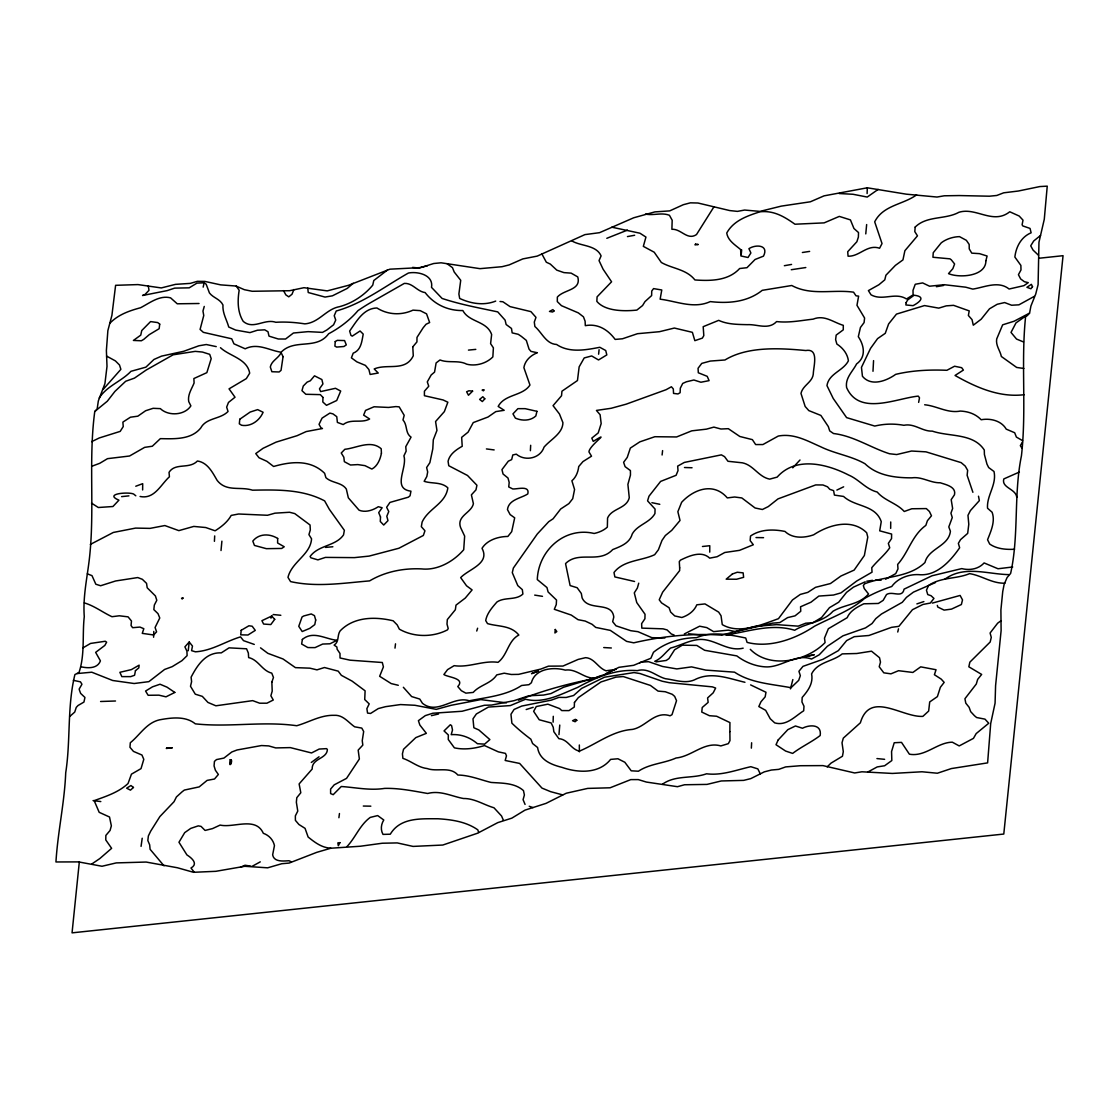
<?xml version="1.0" encoding="UTF-8"?>
<svg xmlns="http://www.w3.org/2000/svg" width="1119" height="1119" viewBox="0 0 1119 1119"><rect width="100%" height="100%" fill="white"/><g stroke="black" fill="none" stroke-linecap="round" stroke-linejoin="round"><path stroke-width="1.5" d="M427.36 265.832L419.625 267.651L389.93 269.175L348.513 285.303L327.238 290.884L303.976 287.695L289.625 290.716L252.195 291.276L244.32 289.681L235.969 286.03L220.681 284.869L204.875 281.415L197.336 281.331L190.3 283.387L175.487 284.366L161.276 287.933L137.973 284.59L115.607 285.317L111.914 315.348L107.872 330.609L106.389 350.485L107.004 366.403L104.92 383.649L98.332 400.938L97.157 408.981L94.751 411.596C88.429 458.804 94.611 507.299 89.786 554.968C87.758 575.516 82.68 595.728 84.275 616.625C82.149 635.186 85.086 654.657 78.973 672.561L74.917 674.547C67.028 706.662 70.777 740.177 65.713 772.795C64.51 802.827 57.768 831.949 55.95 861.966L78.47 861.896L102.011 866.26L116.264 862.903L146.127 862.05L177.473 867.771L193.531 872.302L215.855 871.309L244.767 866.288L267.651 867.826L281.75 863.728L289.108 863.071L316.733 852.356L330.818 848.23L360.416 846.23L382.278 843.236L397.231 842.915L413.051 846.412L442.788 845.041L477.659 833.179L497.801 822.619L511.817 818.157L525.021 810.114L546.03 803.372L566.256 793.231L587.699 788.405L610.107 787.79L630.78 779.607L638.292 779.593L646.362 782.055L677.471 786.699L684.548 784.755L707.012 784.405L721.251 780.964L743.659 780.377L750.765 778.628L764.263 771.872L771.355 770.04L778.726 769.368L785.678 766.907L800.435 765.718L822.941 765.606L854.664 772.963L861.91 771.788L892.347 773.439L922.014 771.774L937.372 773.229L951.346 768.571L987.615 762.878L990.693 723.559L995.071 703.18L995.588 685.653L1001.113 630.64L1000.904 609.925L1002.736 591.531L1004.121 584.426L1007.072 577.572L1010.625 573.432C1019.143 535.176 1013.492 494.528 1021.437 455.825C1026.71 409.33 1020.752 362.22 1025.675 315.88L1027.158 315.768L1029.564 313.166L1030.935 305.977L1035.732 294.031L1038.096 284.632L1038.964 242.208L1044.279 219.31L1047.244 186.146L1039.831 186.565L1018.304 191.027L1003.687 192.818L996.777 195.475L989.434 196.203L959.221 195.559L944.254 195.797L937.023 197.042L906.32 194.174L867.309 187.796L824.06 195.853L810.38 201.784L781.314 206.12L759.969 211.393L744.639 210.05L737.421 211.379L729.728 210.568L697.962 203.015L690.409 202.833L683.317 204.707L669.694 210.89L654.895 211.897L633.69 217.785L599.518 232.682L584.929 234.612L537.218 256.111L522.825 258.909L509.159 264.909L502.053 266.7L479.967 268.658L441.068 262.797L433.71 263.511L419.275 268.042L412.603 267.399M709.74 552.143L709.782 545.722L702.452 546.492M890.668 528.378L890.724 521.972M142.631 489.954L142.7 483.674L135.763 486.233M553.108 722.189L553.276 716.3M153.597 637.243L153.779 631.438M867.113 193.545L867.309 187.796M873.561 360.626L872.988 371.284M558.954 734.665L559.766 725.056M214.414 541.316L214.694 535.931M530.392 450.691L530.672 445.292M751.353 748.135L751.632 742.764M188.216 650.754L189.237 642.026L192.468 646.055L191.587 650.657L195.447 651.817C212.092 650.754 225.115 641.509 240.529 636.879L243.508 640.641L254.265 644.418M221.016 550.534L221.898 541.162M865.77 233.899L866.652 224.555M741.226 254.503L741.673 249.887M79.351 861.644L72.05 932.854L1003.785 834.047L1063.05 255.691L1038.712 258.279M230.542 764.165L231.032 759.675M598.609 354.205L599.085 349.715M662.098 454.999L662.602 450.607M792.853 679.569L790.462 688.884M141.064 846.37L142.211 838.229M394.993 648.125L395.511 643.831M338.903 817.723L339.449 813.527M918.643 402.378L919.496 397.791L918.293 396.112C896.165 398.308 859.182 416.198 846.607 387.566C845.013 378.068 852.664 371.592 856.594 363.927C866.498 356.863 864.036 345.142 858.315 336.707L860.441 327.475L864.092 322.58L864.595 318.034L856.972 305.319L858.623 296.143L856.007 295.794L853.545 292.171C832.872 289.248 811.219 296.003 791.762 285.499L762.235 290.339C747.338 302.2 728.497 303.669 710.285 301.598C693.64 309.166 676.785 301.249 660.126 299.179L661.777 289.989L653.566 288.604L651.734 291.052L651.636 295.57L644.978 301.612L642.572 305.543L636.851 310.089C624.752 311.362 605.281 311.502 596.847 301.375L597.084 296.843L611.575 281.792L603.085 269.189L599.043 260.601L601.099 255.887C596.175 244.879 581.097 246.348 571.935 240.963M203.168 287.135L203.91 283.764M897.746 632.025L898.515 628.822M204.259 306.438L202.959 311.082L203.756 315.502L200.091 329.406L203.35 332.343L231.717 338.791L233.941 343.827L245.201 348.806C257.678 342.54 269.273 350.485 281.135 352.219C294.577 338.204 316.425 350.457 328.622 333.784C339.672 327.867 349.855 320.174 357.954 310.648A140.281 83.044 -12.8 0 1 371.326 302.228L404.295 283.415C412.757 282.897 417.065 291.5 425.122 292.577C434.312 304.508 447.95 310.816 462.86 310.55C469.071 322.454 486.905 320.761 491.633 334.525L490.598 343.645L493.395 347.841L492.85 356.919C486.275 363.577 475.659 366.472 466.735 364.193C458.426 359.842 448.635 363.381 439.991 359.968L436.116 362.934L434.55 372.109L431.193 374.963L427.29 381.887L428.759 386.237L424.423 391.202L424.409 395.706L443.152 399.973L447.852 402.225L444.355 411.61L435.571 421.541L436.956 430.409L433.305 439.809L432.787 448.873L429.864 462.693L426.619 467.546L427.682 471.938L426.815 476.526L424.157 481.31C431.864 483.912 441.166 481.66 447.852 487.814C445.614 503.858 428.507 508.236 422.115 522.069L421.331 526.657L424.954 530.784L423.346 535.455L398.923 548.24L369.088 556.101L354.415 557.626L325.419 557.402L317.908 559.878L310.858 557.794L310.103 556.479C318.579 544.841 335.588 546.38 343.533 534.91L344.358 530.322L329.378 509.383L324.622 500.878C302.494 489.101 277.078 489.758 252.488 490.178C240.165 486.206 226.5 492.206 217.198 480.471C212.526 472.526 207.658 462.511 197.42 461C189.167 469.56 175.389 462.329 169.039 472.33L169.417 476.792C160.716 484.667 154.394 499.536 140.085 496.472M476.75 631.032L477.617 628.207M270.966 618.178L271.889 615.632M293.877 289.541L292.003 294.241L288.772 296.829L285.849 294.898L283.555 290.632M713.964 206.805L696.494 234.57C687.332 240.753 681.205 228.71 671.89 229.283L672.183 220.247L669.442 215.282C661.637 212.204 653.496 215.785 645.467 214.065M1022.444 442.047L1020.346 445.656L1021.843 447.978M103.158 389.426L120.88 369.34L119.481 364.976L115.411 360.905L106.571 356.08M347.142 846.412C355.688 837.25 359.856 825.011 370.235 817.416L377.676 815.583L383.775 820.003C381.006 824.395 380.418 829.794 383.006 834.396L390.279 834.214C400.392 817.262 420.968 818.828 437.907 818.758C451.796 819.612 466.231 821.682 477.813 829.85L478.694 832.452M99.213 398C107.018 385.845 121.328 381.495 130.965 371.312L145.904 367.158L153.96 359.465L161.556 356.122L183.824 351.254L198.902 345.785L206.288 344.526L216.233 346.61M189.195 642.04L184.901 646.866L186.915 651.146L187.111 655.636L181.921 660.686L172.158 666.672L164.619 669.442L148.855 681.653L134.154 683.513L112.683 680.492L91.772 672.211L77.113 673.554M792.742 467.826L799.987 460.007M827.193 766.865L830.997 763.144L842.453 756.234L843.292 751.646L842.02 742.764L843.32 738.12L860.371 722.804C869.967 690.143 902.124 717.629 922.881 716.37L928.658 711.055L929.707 701.935L937.386 696.619L940.38 687.29L944.17 682.38L941.205 679.107L934.407 674.729L936.03 669.735L920.699 666.854L912.866 672.449L898.529 670.701L890.948 673.834L883.8 672.827L879.212 666.756L880.485 662.112L879.52 657.706L871.505 651.188L856.748 653.51L842.201 653.888C832.732 661.735 817.653 661.763 811.597 673.918C813.443 683.359 808.058 690.675 802.183 697.445L801.959 701.977L803.988 706.257L803.694 710.789C794.854 716.356 786.363 726.329 774.712 722.874L770.236 718.748L765.662 710.327L758.822 706.551L760.934 701.823L765.158 696.857L765.983 692.269L750.611 684.898M90.345 544.421L113.341 532.448L135.567 528.098L150.044 528.378L164.843 525.552L178.844 530.63L193.783 526.42L205.77 527.539L215.114 530.798C221.436 526.769 227.535 522.027 231.199 515.411L238.599 513.999L267.497 515.272L274.966 513.173L289.569 512.264L294.759 513.593L310.047 524.993L310.313 529.958L308.928 534.616L311.558 538.84C310.495 554.786 291.737 561.794 287.975 577.376L290.576 581.6C316.761 587.405 343.197 583.097 369.62 580.887C385.244 571.585 403.693 568.032 421.653 568.914C437.543 570.62 453.615 561.5 463.714 549.723L464.651 536.113L460.594 527.539C456.342 515.775 471.603 512.88 473.393 503.662L471.393 494.864L475.967 489.87L476.932 485.268L467.504 475.477L448.761 465.728L448.076 461.294C449.614 454.16 456.244 449.642 462.217 446.285L461.657 437.333L468.092 432.144L473.253 422.59L488.01 417.023L495.815 411.61L504.179 410.309L498.179 406.435C504.725 393.972 522.685 396.196 529.958 385.048L523.888 367.675C524.979 360.5 530.854 355.269 537.344 352.737L531.021 351.408L529.049 349.114L526.322 340.386L521.384 336.413L518.251 334.301L512.18 332.875L511.481 328.454L506.138 324.51L505.089 320.118L497.745 311.893C478.918 307.879 460.357 304.494 442.103 298.451L431.514 287.373C433.724 274.812 417.597 271.232 408.421 273.036C384.684 286.422 362.78 303.585 336.232 310.998L334.231 315.712L335.728 320.062L333.588 324.79L326.818 330.007L322.524 332.385L308.089 331.644L293.43 333.014L285.555 339.029L278.309 339.001L269.008 336.148L268 331.742L264.727 329.825L257.426 330.231L249.929 332.609L235.675 330.077L228.738 327.028C226.709 319.6 222.401 313.152 222.961 304.997C220.037 298.941 213.211 297.962 209.421 292.912L206.19 284.254L204.231 282.813L196.944 283.121L189.209 287.835L174.662 288.129L167.151 290.618L142.561 295.5L144.994 294.479L148.995 290.311L148.267 285.891M1040.544 235.438L1033.69 241.005L1030.711 245.816L1033.061 250.083L1038.516 255.286M69.644 716.566L74.735 712.062L76.26 707.39L78.022 705.516L83.939 702.075L84.946 697.459L80.652 693.416L79.561 690.507L79.155 689.066L81.953 684.268L80.456 681.835L73.35 680.338M353.24 283.247L347.31 288.38L332.413 295.822L325.028 297.067L308.243 292.521L307.753 288.059M91.87 863.938L99.773 858.595L111.62 848.328L105.773 839.935L105.857 835.417L110.068 830.466L111.354 825.836L109.522 817.01L99.185 812.324L94.178 800.631C106.123 796.308 118.53 792.378 128.042 783.524L131.455 774.152L141.022 768.627L143.791 759.325L141.945 755.017L133.469 751.409L129.958 747.282L130.322 742.736C139.959 734.931 146.491 722.846 159.457 719.853C171.123 717.699 185.446 715.74 195.321 723.839C229.031 727.546 262.993 720.944 296.731 725.727C309.208 722.175 320.705 714.929 334.077 715.321C343.015 714.663 348.261 722.412 354.667 726.818L361.801 728.091L363.675 731.504L362.248 740.666L362.822 745.114L358.178 750.108L359.367 758.99L346.554 778.362L334.217 784.839L330.609 789.063L330.609 793.567L333.196 794.686L341.295 786.503C355.926 787.51 369.899 790.699 384.642 788.391C399.245 788.028 413.443 791.021 427.668 793.483C440.34 790.098 451.6 796.322 463.434 798.504C474.526 798.323 483.702 804.771 493.969 807.778L501.55 815.989L503.396 820.297M94.751 411.484L107.298 401.231L114.921 391.412L125.692 381.257L134.462 378.124L146.127 370.081L173.123 354.807L195.252 351.366L202.441 352.051L209.701 354.331L211.197 358.681L206.847 372.655L193.881 378.544L194.091 383.02C191.657 388.978 187.488 394.853 188.733 401.609L190.873 405.875C184.789 415.359 168.465 416.422 160.353 408.631L153.135 408.309L145.624 410.743L137.819 416.184L130.447 417.205L122.88 422.101L123.244 426.563L120.195 431.388L99.297 437.949L91.66 441.655M1001.071 620.681L997.644 623.199L990.091 633.004L991.28 637.382L990.175 642.012L969.837 662.182L968.844 666.798L981.657 674.435L977.67 679.373L976.3 684.017L964.928 698.732L965.795 703.152L969.124 707.306L970.677 711.642L974.481 715.74L976.621 717.531L984.972 719.139L988.748 723.238L976.174 733.588L973.446 738.372L959.207 745.925L952.325 742.191C937.288 742.345 925.245 757.157 909.383 754.178L901.508 742.373L894.221 742.75L891.563 751.562L891.829 760.542L884.611 765.76L877.226 766.921L867.645 772.11M311.306 762.445L319.027 756.794M916.615 194.86C903.019 204.749 883.171 205.057 874.694 221.828L882.024 243.564L879.59 248.236C867.309 243.97 859.434 256.769 848.062 256.181L847.712 251.719L856.874 241.732L858.385 237.074L858.525 232.556L853.965 228.528L850.426 219.897L839.306 216.401L824.13 222.877L794.966 224.22C784.377 216.722 773.928 210.316 759.955 211.785C747.156 215.995 733.728 220.443 726.735 233.018C727.896 240.655 735.211 244.963 740.624 249.551L740.918 255.957L748.01 257.496L750.891 252.978L748.933 248.67C755.871 244.138 769.159 244.879 763.48 256.139L755.059 259.496L746.974 267.693L739.631 268.532C728.301 280.939 710.299 281.051 694.913 279.946C686.423 269.133 672.211 268.714 661.329 262.475L654.209 252.223L643.341 246.362L645.943 237.074L639.942 233.214L611.827 227.185M109.942 323.181C118.208 314.621 129.3 310.788 140.56 307.739C149.75 302.997 159.625 294.954 170.592 297.864L177.25 303.795L199.042 303.501M654.727 661.315C661.567 658.518 665.245 652.461 670.603 648.055C680.674 645.481 689.905 639.858 700.508 639.411C715.447 639.229 727.686 651.915 743.156 648.181M82.806 647.971L90.527 643.439L105.27 641.257L106.627 642.18L104.836 645.425L95.647 652.363L100.43 660.867C97.451 668.882 87.674 668.309 80.89 666.77M387.398 270.071L373.788 280.519L372.753 285.135C364.332 295.36 352.289 303.221 339.533 306.676C326.063 309.026 319.125 322.762 304.858 323.867C295.318 322.384 285.513 321.685 275.833 322.286C264.462 318.369 253.426 330.077 243.243 321.391C237.494 312.327 237.452 300.717 239.172 290.297L236.319 286.1M662.322 784.349C675.163 774.782 692.088 779.02 706.551 773.788C721.769 775.747 736.232 769.97 750.821 766.697L757.843 768.893L760.319 773.956M1029.508 313.124L1014.164 321.209L1002.652 324.832L996.693 338.987C995.588 345.575 1000.148 350.485 1001.365 356.499L1016.681 367.452L1023.843 368.473M606.148 673.722L618.933 667.316L633.662 665.315L641.243 662.14L648.544 661.679L662.56 666.476L676.827 668.924L691.542 666.882L705.739 670.099L734.554 672.169C750.891 683.122 771.844 684.045 791.007 687.723L798.7 680.338L800.337 675.652L798.924 671.302L802.966 666.364L822.941 659.315L838.355 650.629L846.635 640.586L854.287 636.669L868.931 635.494L891.535 627.339L898.893 626.346L912.447 609.715L922.909 604.456L930.309 603.071L933.945 598.427L931.05 595.714L927.749 594.581L926.448 590.203L928.574 585.475C940.855 577.012 956.255 579.194 969.6 573.627C982.02 575.656 991.868 583.558 1004.904 583.195M1034.292 296.381L1018.919 304.83L1011.618 305.235L1004.638 302.564L997.211 304.27L989.49 308.816L981.167 319.209L973.292 325.195L972.033 319.614L968.369 315.488L969.222 310.9L953.556 305.333L946.24 305.865L938.757 308.131L924.504 305.571L896.473 314.103L888.612 323.95L885.269 333.322L877.576 338.623L870.54 348.387L861.462 367.368L862.441 376.278C871.1 386.838 886.346 381.006 895.69 374.361C912.349 370.361 929.805 369.592 946.898 370.291L954.577 366.235L961.683 367.703L963.389 370.081L955.039 375.466C975.95 387.3 999.365 397.791 1024.221 394.699M252.265 866.246L260.279 861.854M944.856 579.194C964.27 565.053 987.448 574.243 1008.862 574.62M1019.367 472.064L1003.813 478.932C1001.211 487.94 1015.87 488.639 1016.779 497.326M604.638 674.421L614.527 669.554M878.163 189.391L867.239 197.056L853.014 194.272L839.096 193.531M1026.165 315.74L1015.996 322.887L1011.016 332.427L1016.528 339.057L1023.479 341.938M836.872 490.066L843.656 486.821M885.577 579.208L895.732 573.627L897.997 568.886L897.662 564.41C908.6 552.171 912.013 535.386 925.833 525.398L927.413 520.713L931.47 515.789L929.427 511.495L926.322 508.586L911.789 508.767L904.25 511.481C896.739 503.116 884.542 500.739 877.226 492.052C865.7 489.115 859.056 479.394 848.594 475.029C826.787 463.812 795.665 456.104 777.159 477.114L769.69 479.128C758.528 476.96 753.479 465.042 742.345 462.818L727.979 461.28L724.566 456.65L721.377 454.86L684.324 462.427L677.666 466.119L678.016 470.595L676.1 475.295L660.616 481.408L648.992 496.193L647.565 500.85L655.063 509.061L654.937 513.579C649.747 522.895 637.34 524.769 632.235 534.001C629.647 543.261 620.653 546.394 612.708 549.583C599.141 564.242 578.859 550.254 565.543 563.598L570.117 585.573L577.152 587.727L581.321 593.462L582.104 597.882C588.258 611.841 611.841 600.777 613.785 617.045L612.666 621.66L615.996 625.815L630.794 630.71L637.956 631.689L651.859 637.662L664.882 637.998M240.529 867.253L245.033 865.239L250.908 866.162M866.749 581.209L872.526 580.341M684.338 633.941L699.641 626.206L706.76 627.605L713.6 631.634L728.259 630.137L735.379 631.592L772.516 623.157L779.831 622.57L787.608 617.604L795.036 615.856L800.756 611.268L800.561 606.778L810.953 602.218L818.842 596.077L833.459 595.042L840.928 592.902L856.664 581.055L872.037 572.173L871.771 567.697C877.478 560.703 884.625 555.122 889.745 547.778L888.332 543.414L891.549 538.575L891.605 534.057L879.702 530.826L881.254 521.65C875.408 504.557 855.168 507.145 843.558 496.444L834.41 495.088L833.613 490.668L829.78 489.311L827.514 486.807L822.969 484.975L815.709 484.919L777.999 498.892L768.263 506.599L762.403 509.495L755.101 507.998L741.813 497.941L734.651 497.004L727.308 497.913C713.796 482.023 693.99 488.989 681.653 502.277L677.862 511.691L680.03 520.461L671.736 530.35L665.343 535.539L662 540.393L658.392 549.779L654.671 554.688C641.607 560.927 623.563 560.032 613.981 572.508L614.863 576.928L634.557 581.488M606.806 238.305L627.479 230.108M594.832 677.862L563.57 687.248L550.94 693.57L543.526 695.067L528.937 695.752L513.915 700.704L491.703 705.054L484.429 705.264L462.049 711.264L432.815 713.237L425.318 715.614L418.408 720.664L419.835 725.014L426.353 733.337L415.806 737.617L403.539 749.268L402.42 753.884L402.896 758.346C411.372 761.2 417.947 767.452 427.15 768.543C437.053 772.152 450.272 766.081 457.853 775.033C469.616 775.215 479.939 779.691 491.031 782.433C502.025 783.258 514.656 782.713 523.468 790.601L524.391 795.008L523.077 799.651L525.063 804.421M865.211 581.824L853.517 587.111L846.565 592.357L838.704 602.204L829.445 607.687L821.57 617.534L813.037 622.654L805.722 623.213L798.169 626.15L776.558 624.626L754.598 626.5L721.783 635.116M538.435 670.952L531.525 673.652L538.477 671.134M518.503 700.186C542.211 690.829 566.746 684.003 591.783 679.065M92.234 466.105L99.773 463.294L107.508 458.664L129.552 456.006L144.659 447.362L152.324 446.229L160.353 438.648C174.046 438.858 191.223 439.949 200.819 427.892C206.358 417.597 220.331 419.415 228.038 411.484L226.653 407.134L228.486 402.434L235.018 397.231L229.045 388.852L246.334 378.614L249.691 373.159C247.159 358.639 229.689 356.29 220.471 347.701M596.147 677.331L603.659 674.827M935.484 582.523L913.454 592.119L906.446 597.364L902.278 602.316L881.45 614.023L875.771 618.639L872.051 623.535L865.519 627.899L842.943 635.83L827.361 646.278L819.22 654.797L811.527 659.049C796.141 653.272 782.559 666.714 767.186 666.924C756.416 666.812 745.282 662.406 736.82 655.902L704.662 650.293L696.815 645.439L682.338 645.159L674.603 649.761L668.966 658.587L666.253 660.448L655.944 661.888M916.881 603.896L923.874 601.588M526.182 709.53L533.19 707.32M639.69 662.77L650.852 658.294L653.468 652.293C665.357 642.53 681.205 637.76 696.494 637.704C712.034 631.046 729.714 634.725 745.744 638.012L747.058 642.376C769.872 648.321 795.525 638.949 814.492 626.22C831.347 617.394 850.146 611.002 864.651 598.371C873.268 593.518 882.387 589.531 891.745 586.496C897.676 578.229 908.74 574.159 918.573 574.634C936.547 576.523 950.339 561.178 959.654 547.764L958.354 543.386L960.536 539.638L967.683 533.385L968.788 524.265L967.977 515.341L970.411 510.586L979.349 500.627L978.496 496.207M600.973 675.932C587.391 683.569 578.691 668.015 565.235 670.127C553.387 666.7 534.966 668.505 531.399 682.73L528.965 684.688L521.622 685.485C506.347 695.584 486.821 697.291 469.267 700.788C453.237 695.445 437.655 715.363 422.45 703.291L419.765 699.067L411.638 696.564L403.358 687.29M431.402 715.656L438.536 714.006M495.703 301.095C483.702 305.837 471.099 303.683 459.685 298.465L458.888 294.017L460.72 280.31L454.202 272.001L452.482 267.679L447.124 263.734M807.079 656.266L814.24 654.755L805.624 656.489M932.337 603.099L960.116 595.448L962.508 599.896L961.375 604.526L951.458 609.128L944.1 610.107L937.764 607.03L937.316 605.379M627.451 236.585L634.669 235.256M784.349 265.707L791.567 264.434M805.806 267.539L791.273 269.721M936.379 286.702L943.611 285.457M802.379 252.502L809.638 251.397M1012.709 566.983L998.022 568.76L984.105 562.941C978.454 569.179 969.6 570.578 961.753 568.606L931.987 575.781L904.068 589.154C902.278 598.651 892.347 590.664 886.528 594.525L883.157 600.371L878.359 603.463L863.812 603.798C857.308 606.988 850.146 610.694 847.181 617.702L828.368 628.71L824.493 638.124L825.081 642.572C806.939 661.217 769.956 669.414 750.289 649.342M121.607 496.626L128.937 495.857M468.455 350.107L475.799 349.38M325.503 547.401L332.861 546.757M616.345 669.33L606.036 670.785C597.98 667.973 594.511 658.182 585.601 657.664L578.173 659.413L562.969 666.057L548.45 666.155L540.897 669.05L518.587 674.365L511.313 674.491L504.193 673.19L496.752 674.897C491.115 683.695 479.925 684.814 473.197 692.423L465.868 693.151L461.336 690.689L457.797 686.562C465.56 678.142 447.992 677.429 443.879 674.519L447.572 669.624L454.16 665.665C469.113 667.861 483.002 660.21 498.039 662.336C507.536 655.147 507.984 640.683 518.838 635.046C510.823 625.143 498.361 626.78 487.506 623.605L485.702 620.541C486.975 613.296 492.276 607.365 496.976 601.966C504.865 596.735 515.705 600.651 522.895 594.077L522.335 589.629L517.789 585.615L512.292 572.676L513.355 568.06L537.302 533.987L548.744 521.664L553.094 518.796L560.689 508.991L568.886 503.606L572.718 498.696L574.565 489.493L571.893 480.778C576.047 477.295 578.117 471.826 578.733 466.539L582.957 461.587L591.517 456.174L588.972 451.936C589.028 445.46 612.96 429.318 593.252 441.376L591.811 438.116L598.203 432.941L601.169 423.611L600.106 414.715L596.427 410.435L611.156 408.281L626.094 404.197L666.085 389.706L671.414 386.768L673.302 388.936L673.54 393.412L677.946 393.944L680.128 392.713L680.31 388.195L682.716 383.439L686.437 381.775L693.878 379.998L700.914 382.236L709.096 380.642L707.208 376.334L698.312 372.767L698.06 368.291L701.753 363.395L710.341 361.059L724.958 359.982C747.618 346.163 779.901 348.093 805.75 350.527C819.43 348.051 813.401 366.682 813.275 374.096C812.38 382.334 802.771 385.272 800.98 393.412L805.162 406.491L808.827 410.603L820.87 415.429L828.312 426.549L829.725 430.913L833.529 433.529C853.461 435.851 870.792 447.768 889.507 453.754L896.683 454.552L911.565 451.027L925.986 451.852L961.165 462.637L965.235 466.091L967.655 470.33L967.124 475.295L972.901 492.304M1014.527 549.247C1006.163 549.737 996.707 548.981 989.686 544.03L987.559 539.75C990.902 531.203 995.49 521.412 992.105 512.25L987.531 508.222C986.58 495.269 996.931 484.849 994.008 471.505L988.678 467.56L986.972 464.133L984.412 454.51L984.286 450.02C973.264 432.983 949.499 436.942 932.295 431.123C922.182 431.528 914.475 423.066 903.872 425.29C893.927 423.541 884.625 423.737 874.764 426.059L846.607 417.625L833.221 398.462L826.969 385.621C828.787 373.494 843.264 370.907 848.398 360.822C847.503 353.646 842.747 347.841 836.858 344.037L835.627 339.658L836.173 335.099L843.278 329.839L843.292 325.335C833.207 322.328 824.451 314.523 813.149 319.139C800.98 320.51 789.035 322.999 776.614 321.573C768.417 330.231 757.199 324.076 747.282 324.664C737.659 324.426 727.532 324.468 718.692 320.356L703.194 326.678L703.809 335.616L702.354 338.12L694.843 340.666L692.381 332.329L674.365 328.049L659.469 331.7L637.494 333.7L622.472 338.777L615.142 339.421C608.079 329.811 597.952 323.321 585.321 325.657L585.097 321.181L583.461 316.845L578.341 312.886L561.458 305.669L557.304 301.598L557.346 297.094C563.976 289.373 581.572 290.45 577.754 276.911L571.138 273.134L563.934 272.616L556.786 270.127L550.296 264.07L546.324 262.224L541.764 253.705M115.509 700.998L100.584 701.501M725.965 635.033C748.849 631.48 771.732 623.185 794.672 630.263C806.897 622.612 822.913 622.514 832.9 611.324C844.132 604.414 859.308 604.819 868.54 593.993L864.26 588.566L863.322 585.531L864.749 583.74C884.542 575.991 909.006 577.963 924.979 562.507C928.49 548.156 948.716 546.506 950.409 531.259L948.8 526.923L952.269 517.551L950.926 513.187L952.633 508.502L951.192 499.647L954.465 494.794C956.507 486.709 945.653 484.597 940.254 482.779C930.435 483.058 921.818 476.372 911.887 477.841C895.34 477.869 877.45 475.785 864.987 463.742C851.125 455.867 835.054 453.81 820.731 446.789C807.191 440.872 794 433.123 778.292 436.046L762.906 444.551L755.647 444.565L752.374 439.641L739.813 436.48L728.329 428.689L720.958 429.011L713.894 427.108L706.425 429.15L691.738 430.843L676.603 436.956L654.853 436.718L639.816 441.865L630.361 448.076L627.241 457.419L623.605 462.315L625.101 466.651L630.431 470.595L630.459 475.099L627.899 484.373L629.27 497.745C626.556 508.865 611.757 508.152 607.561 518.069L607.351 527.105A19.275 11.414 -12.8 0 1 594.147 533.469C564.298 526.434 538.323 550.744 537.288 579.572L546.967 587.559L548.086 591.937L556.521 600.05L556.269 604.582L554.311 609.296L571.277 615.072L578.061 619.688L585.167 621.045L592.091 624.304L595.742 627.423L610.331 630.389L626.626 641.383L633.732 642.824C662.434 636.207 692.241 633.032 721.601 635.158M875.45 580.16L881.157 580.188M756.01 537.568L763.55 537.679M363.297 806.044L370.837 806.17M688.535 633.732L699.976 634.935M684.478 467.504L692.046 467.756M603.728 647.551L611.338 647.985M500.025 301.501L502.893 301.766L510.054 306.62L530.91 311.628L535.987 317.376L534.295 322.062L534.882 326.51C541.974 332.539 546.072 343.995 556.577 344.47C569.431 353.184 585.964 349.939 599.826 347.296L605.729 350.527L606.82 354.905L598.525 359.968L591.685 355.954L584.216 357.94L579.152 366.85L577.46 380.544L561.948 391.202L561.542 395.748L553.052 405.651L559.458 413.988L562.913 422.632C562.843 433.501 550.422 439.599 544.03 447.152C540.281 458.51 525.133 461.629 516.307 454.16L512.796 454.971L511.663 459.601L508.334 461.168L501.955 469.63L503.06 474.022L507.984 478.009L509.187 482.387L508.739 486.933L512.74 488.947C517.328 489.339 530.014 485.045 527.804 493.913C520.839 498.417 508.711 499.508 507.466 509.593L510.11 514.558L514.684 517.831L511.691 531.665L507.872 536.449C498.403 536.519 487.297 539.89 482.009 548.324C490.346 563.64 468.749 569.025 460.678 577.614L466.539 585.797L472.092 589.923L465.28 598.064L455.993 605.141L455.363 609.715L447.32 619.576L446.999 624.108L448.201 628.486L447.502 629.843C432.983 637.466 413.736 637.41 399.357 629.158L397.217 624.934L393.175 620.807C375.299 616.471 353.8 616.625 340.092 630.948C337.001 635.48 339.393 641.76 334.119 645.09L336.889 647.02L337.141 649.272L339.994 653.468L340.036 657.972L350.051 660.182L382.306 662.504L383.411 666.882L379.649 676.296L391.202 683.583L398.28 685.29M273.148 614.541L280.827 615.282M876.946 758.57L884.625 759.325M194.216 872.177L190.985 868.008C198.79 863.714 191.363 857.727 186.929 854.93L178.97 842.257L184.705 832.634L190.762 828.382L198.273 825.864L201.056 826.395L205.071 830.438L212.512 828.606L220.121 825.081C233.801 828.2 255.733 816.227 263.329 833.305C268.952 835.278 273.218 839.782 274.449 845.642L272.644 854.846C274.001 862.343 283.485 861.015 289.038 860.749L291.416 861.868M532.98 807.61L529.231 806.267M486.415 448.929L494.15 449.922M93.073 800.575L100.808 801.568M534.7 595.112L542.491 596.329M924.672 404.77C936.841 405.903 947.695 413.512 960.312 411.065C968.481 411.428 975.74 414.072 981.181 419.751C990.245 418.044 1001.365 420.632 1006.233 429.137L1014.681 432.745L1016.388 437.067L1022.584 440.662M330.776 848.146C321.838 847.824 314.761 842.355 308.131 837.026L305.053 828.354L298.913 824.493L295.402 820.367L295.36 815.863L297.766 811.107L296.353 802.239L296.801 797.693L300.801 792.77L299.123 783.929L312.187 769.033C311.725 758.178 327.14 759.032 327.377 749.408L326.482 748.639L319.181 749.059L311.53 752.961L290.297 747.604L275.75 747.926L268.7 745.911L261.482 745.548L237.102 749.968L231.801 751.982L223.926 758.081L216.513 759.577L214.442 761.382L214.065 765.928L215.407 770.278L218.359 774.474L214.512 779.006L207.113 780.391L199.196 786.895L184.355 790.07L182.047 791.846L176.424 796.952L174.032 801.708L159.877 816.576L150.659 831.207L148.365 835.963L147.834 840.523L149.666 844.831L150.1 849.293L164.003 865.826M651.915 502.683L659.79 504.305M744.946 682.282C728.343 678.436 710.985 671.12 694.395 679.89C684.982 683.933 675.093 679.862 665.497 678.729C655.902 676.17 648.391 667.483 637.298 670.631C615.422 668.924 596.119 677.401 577.516 687.472C560.913 694.228 543.974 703.823 525.51 699.249L510.348 705.585L488.43 707.068L476.358 713.978L472.987 718.846L473.855 727.756L478.82 729.938L489.87 739.575L484.625 744.121L477.421 743.715C470.022 737.393 461.014 733.98 451.195 734.665L452.51 730.022L451.586 725.616L450.328 724.748L444.033 730.917L448.341 734.973L448.257 739.477L454.398 747.842C464.301 750.038 474.876 748.541 484.485 745.548L498.347 751.856L505.452 753.381L506.473 755.829L505.173 760.472L519.65 763.438L541.974 788.098L550.66 791.679L562.773 794.91M506.403 702.858L480.82 699.599L451.209 705.278L436.284 709.362L414.925 705.278L400.49 704.564L385.579 706.662L378.306 708.565L370.557 713.46L367.55 713.083L366.878 708.649L369.2 703.893L364.724 699.557L365.102 690.815L352.093 681.121L341.351 675.317L338.204 671.148L324.468 667.525L316.971 669.861L309.879 668.169L295.43 667.637L283.023 658.979L267.861 653.342L260.531 647.845M674.1 635.005L671.33 633.997L667.106 629.941L663.091 628.836L641.816 628.123L641.635 623.633L644.922 618.779L645.034 614.261L636.753 602.568L634.291 592.888L637.368 588.048L638.739 583.167M87.338 573.851L91.996 575.642L95.828 584.23L100.626 585.741L115.635 580.971L137.749 577.558L142.351 579.306L146.547 583.363L147.204 587.797L155.415 595.937L156.8 600.288L154.338 605.057L153.835 609.617L158.017 613.674L159.765 617.996L155.079 627.507L156.576 631.843L153.639 634.977L142.267 633.368L143.819 628.696L139.931 627.074L132.615 627.703L131.063 625.549L131.469 621.003L128.07 616.849L119.327 615.786L111.97 616.709C102.514 612.317 94.5 605.911 84.359 602.903M91.506 503.116L98.318 507.508L112.935 506.515L118.936 500.165C103.032 493.507 129.37 491.703 133.693 494.094L135.805 495.801M579.334 744.988L579.376 751.814M679.667 567.851L679.653 570.592L662.658 592.161L659.217 599.784L661.567 602.903L669.078 607.743L670.659 612.079L674.743 615.94L681.835 617.506C688.227 615.366 694.172 611.226 696.801 604.806L704.998 603.924L718.664 612.121L721.042 615.744L722.273 624.626C739.295 634.557 761.368 624.78 778.474 618.667L792.49 599.938L800.309 594.413L807.778 592.385L815.555 587.321L830.452 583.545L840.97 576.005L854.133 570.103L864.372 555.5L867.784 537.12L866.679 532.742C851.979 518.181 829.207 524.573 813.681 534.798C804.491 538.043 792.532 538.785 784.992 531.441C773.509 529.133 760.472 529.091 750.513 536.043L750.15 540.589L753.325 544.757L739.519 550.352L724.776 552.492L717.083 556.73L709.684 558.157C701.501 550.254 689.024 556.003 680.464 560.129L679.289 561.626L679.667 567.851M412.785 346.848L413.275 355.814C405.33 372.095 387.258 363.283 374.194 368.962L378.236 373.033L370.123 374.459L368.892 369.522L365.395 365.395L356.891 361.871L351.408 357.856L353.198 353.17C361.255 350.093 361.815 341.295 363.213 334.091L360.066 330.986L352.275 336.12L350.96 335.392L349.632 331.028C356.583 321.377 363.451 308.312 376.935 307.991C387.859 314.859 401.231 315.572 412.995 310.145L420.198 310.634L426.563 313.852L429.64 322.538L426.059 324.258L423.192 327.727L416.995 337.392L416.939 341.91L412.785 346.848M277.68 538.463L277.596 542.981L284.24 546.771L281.68 548.45L266.378 548.674L254.433 545.429L252.824 541.092C259.062 533.287 269.805 533.511 277.68 538.463M574.453 702.494L574.299 707.026L568.998 710.607L561.738 710.579L559.598 708.579L547.89 704.173L536.267 706.551L533.651 711.334L539.218 719.755L551.177 722.986L553.234 727.266L553.849 731.714L558.871 738.666C568.214 739.351 570.718 749.198 579.362 751.143C597 743.785 612.527 730.791 632.375 729.42C645.929 727 654.601 710.635 670.057 715.796L672.001 714.677L676.533 700.69L674.659 696.382L672.267 694.312L665.273 691.738L658.07 691.108L650.419 685.429L623.283 676.561L615.968 677.135L600.959 681.961L578.355 697.585L574.453 702.494M271.847 682.142L272.211 691.122L270.882 695.766L273.274 700.018L266.937 703.194L259.678 703.208L252.684 700.634L215.869 705.795L207.938 702.438L202.329 696.368L195.293 694.186L190.496 686.269L191.601 681.653L191.097 677.205C197.308 665.287 205.77 652.167 221.296 652.867L229.073 647.845L246.572 648.796L248.362 653.104L248.642 657.58C258.461 659.776 261.986 670.743 271.777 673.148L273.456 677.471L271.847 682.142M322.971 397.455L322.818 401.973L326.482 405.316L336.707 400.504L340.694 391.063L335.49 388.293L320.635 391.594L319.461 388.811L322.929 383.943L321.88 379.551L314.495 375.83L310.313 380.782L307.096 382.138L303.277 386.027L301.976 390.671L305.851 394.28L320.328 394.629L322.971 397.455M985.909 260.657C986.091 276.575 959.165 278.211 948.534 273.623L952.856 268.672L954.605 263.972L951.304 259.818L949.947 258.839L932.938 257.258L933.246 252.726L941.205 242.879A20.324 12.029 -12.8 0 1 959.487 236.627L966.368 240.333L969.166 244.418L969.25 248.908L971.768 253.146L979.517 253.649L987.098 256.027L985.909 260.657M230.22 759.703C228.122 771.131 234.165 758.962 230.22 759.703M380.502 516.936L380.278 521.468L383.719 525.035L387.985 520.643L386.81 516.265L388.769 511.551L386.628 507.285L389.958 502.417L408.337 497.186L410.058 495.787L410.953 491.185C391.594 488.653 407.68 467.742 403.903 455.895L406.141 451.153L405.763 446.691L411.051 437.123C405.008 433.095 407.708 425.178 402.98 419.961L404.197 415.331L399.175 406.854L395.86 406.589L388.503 407.442L374.068 406.77L365.535 410.421L363.647 415.121L369.634 418.996C361.493 423.583 351.058 418.324 343.211 424.577L337.392 422.409L336.763 416.674L332.944 413.876L329.881 413.093L322.104 418.086L321.321 419.611L319.041 424.353L321.083 428.017L322.454 428.507L306.214 431.57L297.067 435.697L276.099 442.131L263.049 448.313L255.761 453.587L259.021 457.755L266.882 461.308L273.609 466.483C291.038 461.462 310.495 459.419 324.622 473.309L325.909 477.687C331.881 483.184 341.743 482.247 346.317 489.031L348.345 497.829L359.087 510.194C365.409 512.796 372.865 510.32 378.334 506.697L382.138 507.76L378.698 512.628L380.502 516.936M729.868 731.602L729.98 740.596L728.329 743.659L720.846 745.925C704.438 741.156 691.948 756.444 676.072 757.997C663.833 763.466 649.677 763.69 638.431 771.215L631.214 770.809L624.836 762.263L617.94 758.766L610.61 759.395C598.945 774.026 578.131 772.977 562.116 767.41C551.485 764.697 539.428 760.179 537.582 747.492L532.588 743.52L530.84 739.197C524.126 734.148 517.789 728.931 511.887 723.182L510.963 714.272L514.083 709.446L521.748 706.061L551.373 700.116L558.913 697.389L566.158 697.459L573.613 695.5L581.6 688.437L604.526 677.191L634.025 672.575L640.054 673.554L662.168 681.219L669.274 682.688L712.383 686.87L715.642 688.059L713.195 692.829L707.586 697.934L708.159 702.368L702.228 707.502L701.767 712.062L709.432 715.712L716.622 716.244L729.924 722.58L729.868 731.602M335.238 341.561L334.903 346.107L336.637 347.086L343.953 346.498L346.289 344.89L344.568 340.568L337.323 340.358L335.238 341.561M283.065 356.639L281.037 370.361L279.107 371.97L271.875 371.732L270.308 367.004C271.651 360.528 278.533 358.36 281.093 352.625L283.065 356.639M915.188 227.073L914.796 231.619L917.454 235.843L904.893 250.698L902.949 259.902L895.41 265.371L885.912 275.232L884.779 279.848L878.919 284.73L868.4 290.604L871.044 294.815C882.555 301.305 895.396 291.793 906.488 298.983L913.104 294.87L913.006 290.367L915.244 284.268L922.643 282.925L929.567 286.212L944.226 284.702L965.739 287.191L972.803 289.108C984.622 287.261 998.484 280.435 1009.1 289.024L1023.955 285.639L1028.249 282.659L1024.361 281.694L1020.668 278.953L1018.43 274.687L1020.99 269.917L1020.878 265.413L1014.863 257.048C1016.038 246.907 1021.129 236.948 1031.131 232.794L1030.039 228.416L1022.822 225.94L1022.109 224.751L1023.004 220.149L1019.213 216.051L1009.758 211.771C992.959 225.059 976.174 206.903 958.913 212.288C945.205 219.814 926.854 215.477 915.188 227.073M239.774 419.247L239.326 423.807L241.55 425.248C250.88 426.968 259.538 420.604 263.105 412.268L257.664 409.624L250.152 412.058L239.774 419.247M159.709 324.132L159.15 328.706L149.233 334.665L143.791 339.337L141.358 340.763L133.413 340.442L140.742 335.154L141.749 330.553L150.575 321.587L157.737 322.58L159.709 324.132M302.354 639.453L301.654 644.026L307.809 647.537L310.355 647.607L315.068 647.607L322.678 644.054L329.965 643.789L337.057 640.278C325.489 639.229 313.264 630.291 302.354 639.453M135.455 670.659L134.588 675.261L130.671 676.631L121.817 676.617L119.887 672.309L131.385 669.61L139.106 665.176L138.826 667.875L135.455 670.659M315.698 620.01L314.775 624.612L309.781 628.36L302.2 631.536L298.759 626.318L302.06 616.961L303.795 615.954L311.25 613.953L314.453 615.646L315.698 620.01M536.938 411.33L535.833 415.96C530.336 421.094 521.972 420.982 515.397 418.128L512.964 413.876L517.901 408.659L525.147 408.659L536.938 411.33M381.425 453.237C380.264 459.294 377.537 466.091 371.872 469.057L364.962 465.644L357.814 464.595L350.513 465.014L344.344 461.671L343.841 457.223L341.253 452.999L344.862 449.278C356.653 448.118 370.683 439.571 381.201 448.747L381.425 453.237M241.2 630.305L240.739 634.837L247.97 635.005L255.272 630.389L252.181 626.22L248.922 625.773L241.2 630.305M555.276 629.479L554.926 632.962L556.814 631.55L555.276 629.479M906.11 302.648L905.872 304.955L913.062 305.655C919.049 302.494 926.728 296.759 914.125 295.22L907.677 299.948L906.11 302.648M778.153 739.995L776.013 744.722L785.622 751.059L792.644 753.409C801.414 746.723 811.485 742.163 820.171 735.533C822.031 724.091 809.68 724.483 802.477 728.245L795.455 725.979L787.818 729.658L778.153 739.995M483.884 389.93L483.436 390.825L482.135 390.111L483.884 389.93M339.924 842.663L338.302 845.74L337.868 842.887L339.924 842.663M274.714 619.325L270.812 624.57L263.608 624.052L261.916 620.681L271.679 616.065L274.714 619.325M695.514 244.152L695.011 244.851L698.256 244.501L695.514 244.152M1032.529 286.702L1030.893 288.758L1026.934 287.303L1031.354 284.338L1032.529 286.702M182.984 598.05L182.159 599.015L181.516 598.203L182.984 598.05M484.807 398.84L482.345 401.553L479.631 399.399L482.835 396.741L484.807 398.84M174.816 692.437L165.99 696.829L158.912 695.165L148.114 695.277L145.582 691.038L152.506 686.828L160.031 684.227L166.983 687.15L174.816 692.437M732.358 574.005L726.189 579.166L736.554 579.25L743.631 577.32L743.142 572.872L737.267 572.243L732.358 574.005M472.61 391.132L468.469 395.245L466.623 391.762L468.931 390.769L472.61 391.132M133.455 787.454L130.475 790.14L126.629 788.182L130.951 785.538L133.455 787.454M576.789 720.272L575.11 721.727L572.578 720.72L575.362 719.321L576.789 720.272M553.989 310.97L552.646 312.005L549.485 311.446L552.884 309.627L553.989 310.97M166.899 748.038L166.311 748.471L172.298 747.828L166.899 748.038"/></g></svg>
